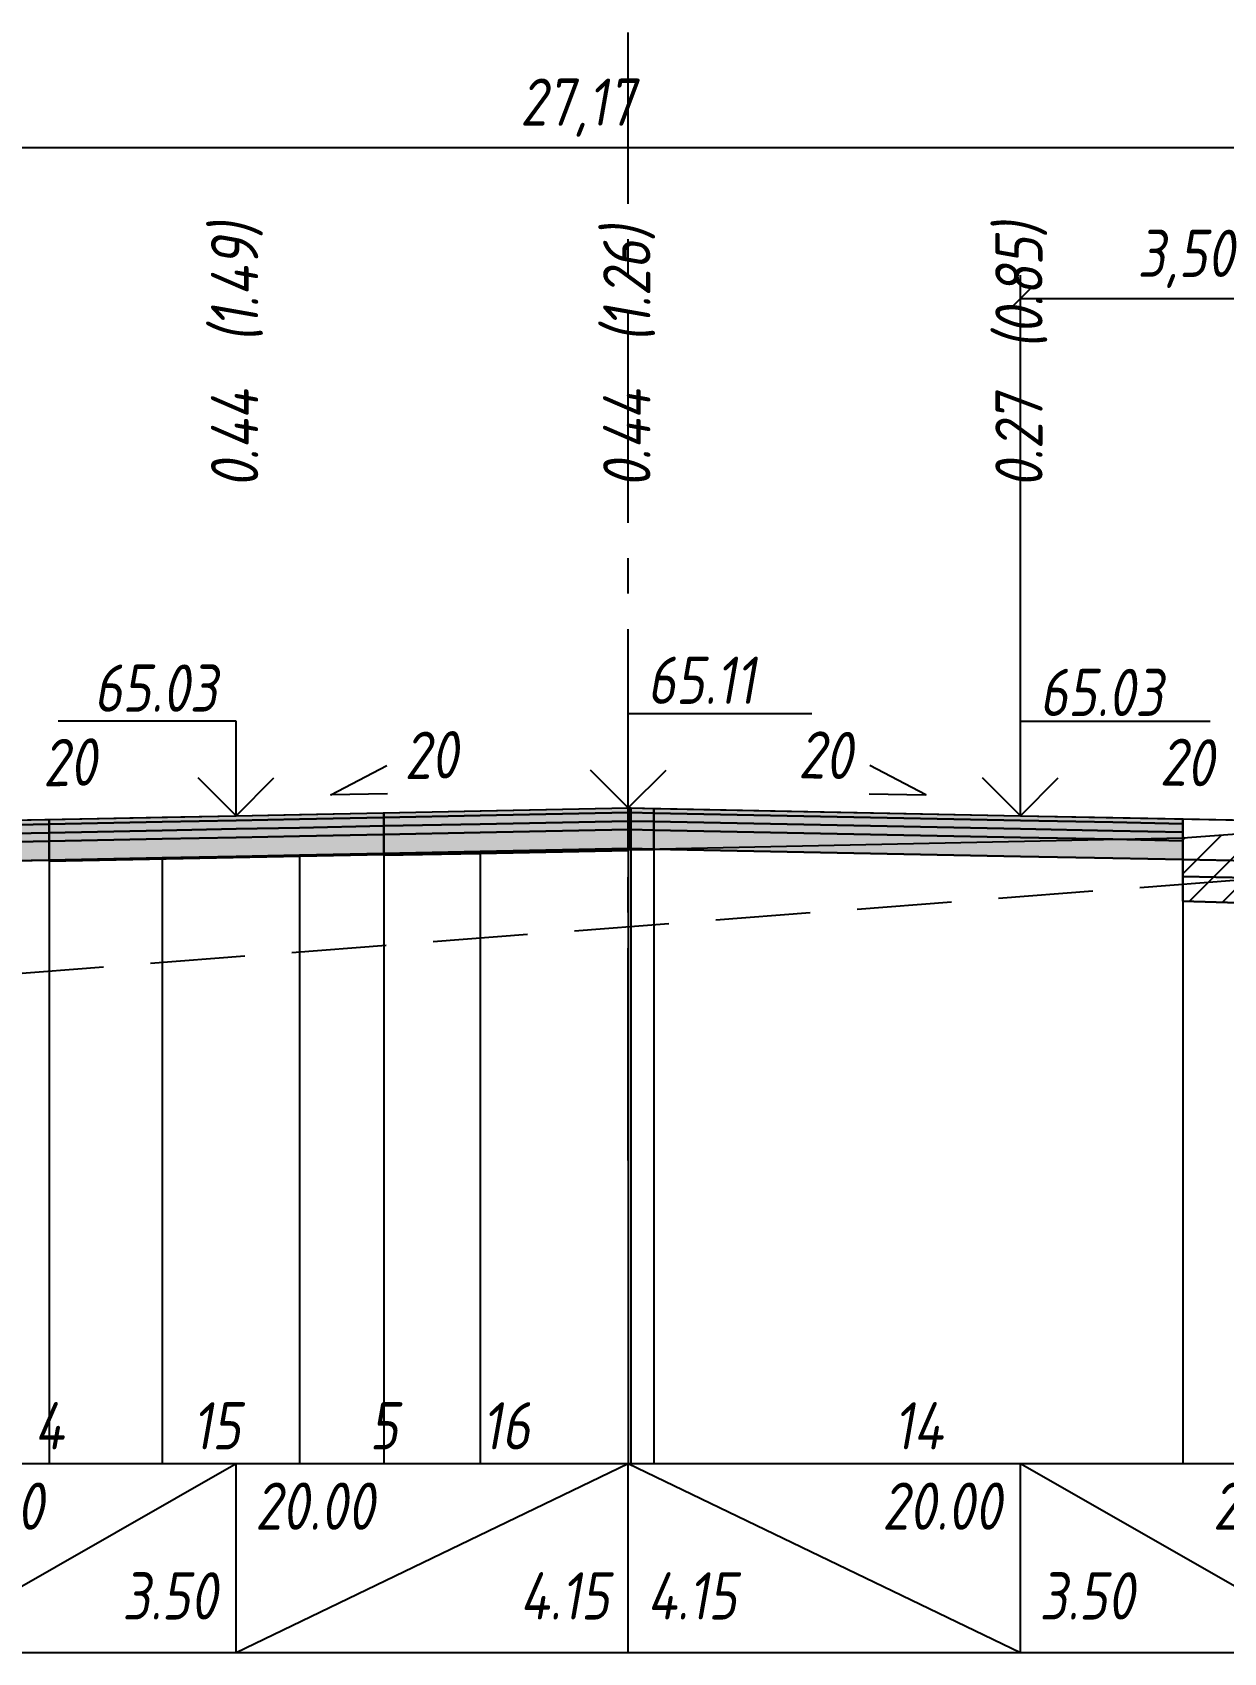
# Model space of a CAD drawing. Extents: x -717 to 1451, y -133302 to 233.
# Drawn here: x 162.2 to 225.2, y -126147 to -126061.3 of the extents above; entities that cross this region are included whole.
import ezdxf
from ezdxf.enums import TextEntityAlignment as Align

# ---------------------------------------------------------------- set-up
doc = ezdxf.new("R2010")
doc.units = 0
doc.linetypes.add('осевая2', pattern=[1.125, 0.75, -0.125, 0.125, -0.125])
doc.linetypes.add('штриховая', pattern=[0.75, 0.5, -0.25])
for name, color, linetype in [('Интерполированный поперечник', 2, 'Continuous'), ('Код_514', 1, 'Continuous'), ('Контур_0', 7, 'Continuous'), ('Контур_2660', 7, 'Continuous'), ('Контур_400', 7, 'Continuous'), ('Контур_508', 7, 'Continuous'), ('Контур_512', 7, 'Continuous'), ('Контур_513', 7, 'Continuous'), ('Красный поперечник', 1, 'Continuous'), ('Объём_2501', 7, 'Continuous'), ('Объём_2650', 7, 'Continuous'), ('Объём_2660', 7, 'Continuous'), ('Объём_2753', 7, 'Continuous'), ('Ось', 1, 'осевая2'), ('Откосы', 7, 'Continuous'), ('Отметки покрытия', 7, 'Continuous'), ('Рабочие отметки', 7, 'Continuous'), ('Рабочие отметки доп.', 7, 'Continuous'), ('Слои выравнивания', 7, 'Continuous'), ('Таблица', 7, 'Continuous'), ('Уклоны проезжей части', 7, 'Continuous'), ('Черный поперечник', 3, 'Continuous')]:
    doc.layers.add(name, color=color, linetype=linetype)
for name, color, linetype, true_color in [('Контур_2540', 2, 'Continuous', 0xffff00), ('Контур_2570', 7, 'Continuous', 0x80ff00), ('Контур_2725', 7, 'Continuous', 0x323232), ('Контур_2760', 7, 'Continuous', 0x323232), ('Контур_2761', 7, 'Continuous', 0x323232), ('Контур_2762', 7, 'Continuous', 0x323232), ('Контур_2763', 7, 'Continuous', 0x323232), ('Контур_2764', 7, 'Continuous', 0x323232), ('Контур_2765', 7, 'Continuous', 0x323232), ('Контур_402', 7, 'Continuous', 0xff6464), ('Объём_2500', 7, 'Continuous', 0xc0c0c0), ('Объём_2520', 7, 'Continuous', 0x80ffff), ('Объём_2540', 2, 'Continuous', 0xffff00), ('Объём_2600', 7, 'Continuous', 0x808000), ('Объём_2746', 2, 'Continuous', 0xffff00)]:
    doc.layers.add(name, color=color, linetype=linetype, true_color=true_color)
doc.styles.get("Standard").update_dxf_attribs({"font": 'txt', "height": 2.5})
doc.styles.add('М', font='romand.shx', dxfattribs={"width": 0.8, "oblique": 10, "height": 2.5})
doc.dimstyles.new('ISO-25', dxfattribs={"dimtxt": 2.5, "dimasz": 2.5, "dimexe": 1.25, "dimexo": 0.625, "dimtad": 1, "dimtxsty": 'Standard', "dimcen": 2.5, "dimadec": 0, "dimazin": 0, "dimtfac": 1, "dimtmove": 0, "dimatfit": 3, "dimfxl": 1, "dimarcsym": 0})

# ---------------------------------------------------------------- blocks, each defined once
blk = doc.blocks.new('_Oblique')
at = {"color": 0, "linetype": 'ByBlock', "lineweight": -2}
blk.add_line((-0.5, -0.5), (0.5, 0.5), dxfattribs=at)
blk = doc.blocks.new('*D3984')
at = {"color": 0, "lineweight": -2, "transparency": 16777216}
for p, q in [((214.453, -126102.16), (214.453, -126074.12)), ((231.953, -126102.51), (231.953, -126074.12)), ((231.953, -126075.37), (214.453, -126075.37))]:
    blk.add_line(p, q, dxfattribs=at)
at = {"layer": 'Defpoints', "color": 0, "transparency": 16777216}
for p in [(214.453, -126075.37), (214.453, -126102.785), (231.953, -126103.135)]:
    blk.add_point(p, dxfattribs=at)
at = {"color": 0, "lineweight": -2, "transparency": 16777216, "rotation": 180}
blk.add_blockref('_Oblique', (214.453, -126075.37), dxfattribs=at)
at = {"color": 0, "lineweight": -2, "transparency": 16777216}
blk.add_blockref('_Oblique', (231.953, -126075.37), dxfattribs=at)
at = {"color": 0, "transparency": 16777216, "insert": (223.203, -126073.257), "char_height": 2.5, "width": 9.58333, "attachment_point": 5, "style": 'М'}
blk.add_mtext('3,50', dxfattribs=at)
blk = doc.blocks.new('*D3987')
at = {"color": 0, "lineweight": -2, "transparency": 16777216}
for p, q in [((123.103, -126103.507), (123.103, -126066.12)), ((258.953, -126103.19), (258.953, -126066.12)), ((123.103, -126067.37), (258.953, -126067.37))]:
    blk.add_line(p, q, dxfattribs=at)
at = {"layer": 'Defpoints', "color": 0, "transparency": 16777216}
for p in [(258.953, -126067.37), (123.103, -126104.132), (258.953, -126103.815)]:
    blk.add_point(p, dxfattribs=at)
at = {"color": 0, "lineweight": -2, "transparency": 16777216, "rotation": 180}
blk.add_blockref('_Oblique', (123.103, -126067.37), dxfattribs=at)
at = {"color": 0, "lineweight": -2, "transparency": 16777216}
blk.add_blockref('_Oblique', (258.953, -126067.37), dxfattribs=at)
at = {"color": 0, "transparency": 16777216, "insert": (191.028, -126065.257), "char_height": 2.5, "width": 11.66667, "attachment_point": 5, "style": 'М'}
blk.add_mtext('27,17', dxfattribs=at)

msp = doc.modelspace()

# ---------------------------------------------------------------- hatches: boundary and pattern name
at = {"layer": 'Объём_2600'}
h = msp.add_hatch(dxfattribs=at)
h.set_pattern_fill('ANSI31', color=6, scale=0.4)
h.paths.add_polyline_path([(112.63, -126110.301), (105, -126115.388), (102.755, -126115.56)])
h.paths.add_polyline_path([(123.221, -126104.334), (126.803, -126104.615), (137.972, -126104.868), (137.997, -126104.734), (138.498, -126105.484), (140.596, -126105.448), (140.596, -126107.951), (115.638, -126108.699), (121.585, -126105.535), (121.585, -126104.785)])
h.paths.add_polyline_path([(258.953, -126108.315), (223.049, -126107.238), (223.053, -126103.889), (231.383, -126103.283), (231.585, -126103.055), (235.565, -126102.956), (238.126, -126103.28), (242.441, -126103.773), (242.441, -126104.523), (246.435, -126104.82), (250.985, -126104.941), (258.953, -126104.859)])
at = {"layer": 'Слои выравнивания'}
for color, points in [(2, [(163.063, -126102.92), (169.05, -126102.8), (172.953, -126102.722), (176.3, -126102.655), (180.766, -126102.566), (180.766, -126102.816), (176.3, -126102.905), (172.953, -126102.972), (169.05, -126103.05), (163.063, -126103.17)]), (2, [(180.766, -126102.566), (185.864, -126102.464), (193.703, -126102.307), (193.703, -126102.557), (185.864, -126102.714), (180.766, -126102.816)]), (3, [(180.766, -126102.816), (185.864, -126102.714), (193.703, -126102.557), (193.703, -126103.007), (185.864, -126103.164), (180.766, -126103.266)]), (2, [(193.703, -126102.307), (193.833, -126102.31), (193.833, -126102.56), (193.703, -126102.557)]), (3, [(193.703, -126102.557), (193.833, -126102.56), (193.833, -126103.01), (193.703, -126103.007)]), (2, [(193.833, -126102.31), (195.048, -126102.334), (195.048, -126102.584), (193.833, -126102.56)]), (3, [(193.833, -126102.56), (195.048, -126102.584), (195.048, -126103.034), (193.833, -126103.01)]), (2, [(195.048, -126102.334), (214.453, -126102.722), (219.34, -126102.82), (223.049, -126102.894), (223.049, -126103.144), (219.34, -126103.07), (214.453, -126102.972), (195.048, -126102.584)]), (3, [(195.048, -126102.584), (214.453, -126102.972), (219.34, -126103.07), (223.049, -126103.144), (223.049, -126103.594), (219.34, -126103.52), (214.453, -126103.422), (195.048, -126103.034)]), (2, [(140.596, -126103.37), (143.096, -126103.32), (155.453, -126103.072), (163.063, -126102.92), (163.063, -126103.17), (155.453, -126103.322), (143.096, -126103.57), (140.596, -126103.62)]), (3, [(140.596, -126103.62), (143.096, -126103.57), (155.453, -126103.322), (163.063, -126103.17), (163.063, -126103.62), (155.453, -126103.772), (143.096, -126104.02), (140.596, -126104.07)]), (3, [(163.063, -126103.17), (169.05, -126103.05), (172.953, -126102.972), (176.3, -126102.905), (180.766, -126102.816), (180.766, -126103.266), (176.3, -126103.355), (172.953, -126103.422), (169.05, -126103.5), (163.063, -126103.62)]), (4, [(163.063, -126103.62), (169.05, -126103.5), (172.953, -126103.422), (176.3, -126103.355), (180.766, -126103.266), (180.766, -126103.716), (176.3, -126103.805), (172.953, -126103.872), (169.05, -126103.95), (163.063, -126104.07)]), (4, [(180.766, -126103.266), (185.864, -126103.164), (193.703, -126103.007), (193.703, -126103.457), (185.864, -126103.614), (180.766, -126103.716)]), (5, [(180.766, -126103.716), (185.864, -126103.614), (193.703, -126103.457), (193.703, -126104.457), (185.864, -126104.614), (180.766, -126104.716)]), (4, [(193.703, -126103.007), (193.833, -126103.01), (193.833, -126103.46), (193.703, -126103.457)]), (5, [(193.703, -126103.457), (193.833, -126103.46), (193.833, -126104.46), (193.703, -126104.457)]), (4, [(193.833, -126103.01), (195.048, -126103.034), (195.048, -126103.484), (193.833, -126103.46)]), (5, [(193.833, -126103.46), (195.048, -126103.484), (195.048, -126104.484), (193.833, -126104.46)]), (4, [(195.048, -126103.034), (214.453, -126103.422), (219.34, -126103.52), (223.049, -126103.594), (223.049, -126104.044), (219.34, -126103.97), (214.453, -126103.872), (195.048, -126103.484)]), (5, [(195.048, -126103.484), (214.453, -126103.872), (219.34, -126103.97), (223.049, -126104.044), (223.049, -126105.044), (219.34, -126104.97), (214.453, -126104.872), (195.048, -126104.484)]), (4, [(140.596, -126104.07), (143.096, -126104.02), (155.453, -126103.772), (163.063, -126103.62), (163.063, -126104.07), (155.453, -126104.222), (143.096, -126104.47), (140.596, -126104.52)]), (5, [(140.596, -126104.52), (143.096, -126104.47), (155.453, -126104.222), (163.063, -126104.07), (163.063, -126105.07), (155.453, -126105.222), (143.096, -126105.47), (140.596, -126105.52)]), (5, [(163.063, -126104.07), (169.05, -126103.95), (172.953, -126103.872), (176.3, -126103.805), (180.766, -126103.716), (180.766, -126104.716), (176.3, -126104.805), (172.953, -126104.872), (169.05, -126104.95), (163.063, -126105.07)]), (7, [(163.063, -126105.07), (169.05, -126104.95), (172.953, -126104.872), (176.3, -126104.805), (180.766, -126104.716), (180.766, -126104.766), (176.3, -126104.855), (172.953, -126104.922), (169.05, -126105), (163.063, -126105.12)]), (7, [(180.766, -126104.716), (185.864, -126104.614), (193.703, -126104.457), (193.703, -126104.507), (185.864, -126104.664), (180.766, -126104.766)]), (6, [(180.766, -126104.766), (185.864, -126104.664), (193.703, -126104.507), (193.703, -126104.557), (185.864, -126104.714), (180.766, -126104.816)]), (7, [(193.703, -126104.457), (193.833, -126104.46), (193.833, -126104.51), (193.703, -126104.513)]), (7, [(193.833, -126104.46), (195.048, -126104.484), (195.048, -126104.534), (193.833, -126104.51)])]:
    msp.add_hatch(color=color, dxfattribs=at).paths.add_polyline_path(points)

# ---------------------------------------------------------------- linework, layer by layer
at = {"layer": 'Интерполированный поперечник', "linetype": 'штриховая', "ltscale": 10, "flags": 128}
msp.add_lwpolyline([(101.131, -126115.685), (251.058, -126104.19)], dxfattribs=at)
at = {"layer": 'Код_514'}
for p, q in [((155.453, -126147), (172.953, -126137)), ((172.953, -126147), (172.953, -126137)), ((172.953, -126147), (193.703, -126137)), ((193.703, -126147), (193.703, -126137)), ((193.703, -126137), (214.453, -126147)), ((214.453, -126147), (214.453, -126137)), ((214.453, -126137), (231.953, -126147))]:
    msp.add_line(p, q, dxfattribs=at)
at = {"layer": 'Контур_0', "flags": 128}
msp.add_lwpolyline([(223.049, -126102.894), (251.953, -126103.472), (251.953, -126105.622), (223.049, -126105.044), (223.049, -126102.894), (223.049, -126102.894)], dxfattribs=at)
at = {"layer": 'Контур_0', "color": 250, "flags": 128}
msp.add_lwpolyline([(231.953, -126105.222), (253.453, -126105.652), (254.371, -126106.571), (223.049, -126105.944), (223.049, -126105.044), (231.953, -126105.222), (231.953, -126105.222)], dxfattribs=at)
at = {"layer": 'Контур_2540', "flags": 128}
msp.add_lwpolyline([(258.953, -126108.315), (223.049, -126107.238), (223.049, -126105.944), (258.953, -126106.662), (258.953, -126108.315), (258.953, -126108.315)], dxfattribs=at)
at = {"layer": 'Контур_2570', "flags": 128}
msp.add_lwpolyline([(138.498, -126105.484), (169.05, -126104.969), (176.3, -126104.843), (185.864, -126104.679), (193.703, -126104.513), (223.049, -126103.892), (223.053, -126103.889), (231.383, -126103.283), (231.585, -126103.055), (235.565, -126102.956), (238.126, -126103.28), (242.441, -126103.773), (242.441, -126104.523), (246.435, -126104.82), (250.985, -126104.941), (250.985, -126104.941), (268.192, -126104.763), (283.953, -126104.381)], dxfattribs=at)
at = {"layer": 'Контур_2660', "flags": 128}
msp.add_lwpolyline([(223.049, -126107.238), (258.953, -126108.315)], dxfattribs=at)
at = {"layer": 'Контур_2725', "flags": 128}
msp.add_lwpolyline([(140.596, -126105.52), (143.096, -126105.47), (155.453, -126105.222), (163.063, -126105.07), (163.063, -126105.12), (169.05, -126105), (172.953, -126104.922), (176.3, -126104.855), (180.766, -126104.766), (180.766, -126104.816), (185.864, -126104.714), (193.703, -126104.557), (193.703, -126104.513), (193.833, -126104.51), (195.048, -126104.534), (195.048, -126104.484), (214.453, -126104.872), (219.34, -126104.97), (223.049, -126105.044)], dxfattribs=at)
at = {"layer": 'Контур_2760', "flags": 128}
msp.add_lwpolyline([(140.596, -126103.37), (143.096, -126103.32), (155.453, -126103.072), (163.063, -126102.92), (169.05, -126102.8), (172.953, -126102.722), (176.3, -126102.655), (180.766, -126102.566), (185.864, -126102.464), (193.703, -126102.307), (193.833, -126102.31), (195.048, -126102.334), (214.453, -126102.722), (219.34, -126102.82), (223.049, -126102.894)], dxfattribs=at)
at = {"layer": 'Контур_2761', "flags": 128}
msp.add_lwpolyline([(140.596, -126103.62), (143.096, -126103.57), (155.453, -126103.322), (163.063, -126103.17), (169.05, -126103.05), (172.953, -126102.972), (176.3, -126102.905), (180.766, -126102.816), (185.864, -126102.714), (193.703, -126102.557), (193.833, -126102.56), (195.048, -126102.584), (214.453, -126102.972), (219.34, -126103.07), (223.049, -126103.144)], dxfattribs=at)
at = {"layer": 'Контур_2762', "flags": 128}
msp.add_lwpolyline([(140.596, -126104.07), (143.096, -126104.02), (155.453, -126103.772), (163.063, -126103.62), (169.05, -126103.5), (172.953, -126103.422), (176.3, -126103.355), (180.766, -126103.266), (185.864, -126103.164), (193.703, -126103.007), (193.833, -126103.01), (195.048, -126103.034), (214.453, -126103.422), (219.34, -126103.52), (223.049, -126103.594)], dxfattribs=at)
at = {"layer": 'Контур_2763', "flags": 128}
msp.add_lwpolyline([(140.596, -126104.52), (143.096, -126104.47), (155.453, -126104.222), (163.063, -126104.07), (169.05, -126103.95), (172.953, -126103.872), (176.3, -126103.805), (180.766, -126103.716), (185.864, -126103.614), (193.703, -126103.457), (193.833, -126103.46), (195.048, -126103.484), (214.453, -126103.872), (219.34, -126103.97), (223.049, -126104.044)], dxfattribs=at)
at = {"layer": 'Контур_2764', "flags": 128}
msp.add_lwpolyline([(163.063, -126105.07), (169.05, -126104.95), (172.953, -126104.872), (176.3, -126104.805), (180.766, -126104.716), (185.864, -126104.614), (193.703, -126104.457), (193.833, -126104.46), (195.048, -126104.484)], dxfattribs=at)
at = {"layer": 'Контур_2765', "flags": 128}
msp.add_lwpolyline([(180.766, -126104.766), (185.864, -126104.664), (193.703, -126104.507)], dxfattribs=at)
at = {"layer": 'Контур_400', "flags": 128}
for points in [[(140.596, -126103.37), (143.096, -126103.32), (143.096, -126103.32), (155.453, -126103.072), (155.453, -126103.072), (155.453, -126103.072), (155.453, -126103.072), (172.953, -126102.722), (193.703, -126102.307)], [(193.703, -126102.307), (214.453, -126102.722), (231.953, -126103.072), (231.953, -126103.072), (231.953, -126103.072), (231.953, -126103.072), (249.453, -126103.422), (249.453, -126103.422), (251.953, -126103.472)]]:
    msp.add_lwpolyline(points, dxfattribs=at)
at = {"layer": 'Контур_402', "flags": 128}
msp.add_lwpolyline([(115.004, -126108.718), (140.596, -126107.951), (140.596, -126105.52), (163.063, -126105.07), (163.063, -126105.12), (180.766, -126104.766), (180.766, -126104.816), (193.703, -126104.557), (193.703, -126104.513), (193.833, -126104.51), (195.048, -126104.534), (195.048, -126104.484), (223.049, -126105.044), (223.049, -126107.238), (258.953, -126108.315)], dxfattribs=at)
at = {"layer": 'Контур_508', "flags": 128}
msp.add_lwpolyline([(105, -126115.388), (115.004, -126108.718), (140.596, -126107.951), (140.596, -126105.52), (163.063, -126105.07), (163.063, -126105.12), (180.766, -126104.766), (180.766, -126104.816), (193.703, -126104.557), (193.703, -126104.513), (193.833, -126104.51), (195.048, -126104.534), (195.048, -126104.484), (223.049, -126105.044), (223.049, -126107.238), (258.953, -126108.315)], dxfattribs=at)
at = {"layer": 'Контур_512', "flags": 128}
msp.add_lwpolyline([(223.049, -126107.238), (258.953, -126108.315)], dxfattribs=at)
at = {"layer": 'Контур_513', "flags": 128}
msp.add_lwpolyline([(105, -126115.388), (115.004, -126108.718), (140.596, -126107.951), (140.596, -126105.52), (163.063, -126105.07), (163.063, -126105.12), (180.766, -126104.766), (180.766, -126104.816), (193.703, -126104.557), (193.703, -126104.513), (193.833, -126104.51), (195.048, -126104.534), (195.048, -126104.484), (223.049, -126105.044), (223.049, -126107.238), (258.953, -126108.315)], dxfattribs=at)
at = {"layer": 'Красный поперечник'}
for p, q in [((172.953, -126102.722), (193.703, -126102.307)), ((193.703, -126102.307), (214.453, -126102.722)), ((155.453, -126103.072), (172.953, -126102.722)), ((214.453, -126102.722), (231.953, -126103.072)), ((223.049, -126107.238), (223.049, -126137))]:
    msp.add_line(p, q, dxfattribs=at)
at = {"layer": 'Объём_2500', "flags": 128}
msp.add_lwpolyline([(223.049, -126102.894), (251.953, -126103.472), (251.953, -126105.622), (223.049, -126105.044), (223.049, -126102.894), (223.049, -126102.894)], dxfattribs=at)
at = {"layer": 'Объём_2501', "flags": 128}
for points in [[(140.596, -126103.37), (143.096, -126103.32), (143.096, -126103.32), (155.453, -126103.072), (155.453, -126103.072), (155.453, -126103.072), (155.453, -126103.072), (172.953, -126102.722), (193.703, -126102.307)], [(193.703, -126102.307), (214.453, -126102.722), (231.953, -126103.072), (231.953, -126103.072), (231.953, -126103.072), (231.953, -126103.072), (249.453, -126103.422), (249.453, -126103.422), (251.953, -126103.472)]]:
    msp.add_lwpolyline(points, dxfattribs=at)
at = {"layer": 'Объём_2520', "color": 250, "flags": 128}
msp.add_lwpolyline([(231.953, -126105.222), (253.453, -126105.652), (254.371, -126106.571), (223.049, -126105.944), (223.049, -126105.044), (231.953, -126105.222), (231.953, -126105.222)], dxfattribs=at)
at = {"layer": 'Объём_2540', "flags": 128}
msp.add_lwpolyline([(258.953, -126108.315), (223.049, -126107.238), (223.049, -126105.944), (258.953, -126106.662), (258.953, -126108.315), (258.953, -126108.315)], dxfattribs=at)
at = {"layer": 'Объём_2650', "color": 6, "flags": 128}
msp.add_lwpolyline([(258.953, -126108.315), (223.049, -126107.238), (223.053, -126103.889), (231.383, -126103.283), (231.585, -126103.055), (235.565, -126102.956), (238.126, -126103.28), (242.441, -126103.773), (242.441, -126104.523), (246.435, -126104.82), (250.985, -126104.941), (258.953, -126104.859), (258.953, -126108.315), (258.953, -126108.315)], dxfattribs=at)
at = {"layer": 'Объём_2660', "flags": 128}
msp.add_lwpolyline([(223.049, -126107.238), (258.953, -126108.315)], dxfattribs=at)
at = {"layer": 'Объём_2746', "flags": 128}
msp.add_lwpolyline([(231.383, -126103.283), (231.576, -126103.065), (237.333, -126103.18), (238.126, -126103.28), (242.441, -126103.773), (242.441, -126104.523), (246.435, -126104.82), (250.985, -126104.941), (258.953, -126104.859), (258.953, -126108.315), (223.049, -126107.238), (223.049, -126103.892), (231.383, -126103.283), (231.383, -126103.283)], dxfattribs=at)
at = {"layer": 'Объём_2753', "flags": 128}
msp.add_lwpolyline([(223.049, -126102.894), (223.049, -126102.894)], dxfattribs=at)
at = {"layer": 'Ось', "ltscale": 15}
msp.add_line((193.703, -126120.971), (193.703, -126061.278), dxfattribs=at)
at = {"layer": 'Откосы', "color": 1, "flags": 128}
for points in [[(180.958, -126101.562), (177.959, -126101.622), (180.928, -126100.062)], [(206.447, -126101.562), (209.447, -126101.622), (206.477, -126100.062)]]:
    msp.add_lwpolyline(points, dxfattribs=at)
at = {"layer": 'Отметки покрытия', "color": 1}
for p, q in [((193.703, -126102.307), (193.703, -126097.307)), ((193.703, -126097.307), (203.423, -126097.307)), ((172.953, -126097.722), (163.539, -126097.722)), ((172.953, -126102.722), (172.953, -126097.722)), ((214.453, -126102.722), (214.453, -126097.722)), ((214.453, -126097.722), (224.486, -126097.722)), ((172.953, -126102.722), (170.953, -126100.722)), ((172.953, -126102.722), (174.953, -126100.722)), ((193.703, -126102.307), (191.703, -126100.307)), ((193.703, -126102.307), (195.703, -126100.307)), ((214.453, -126102.722), (212.453, -126100.722)), ((214.453, -126102.722), (216.453, -126100.722))]:
    msp.add_line(p, q, dxfattribs=at)
at = {"layer": 'Слои выравнивания'}
for p, q in [((180.766, -126102.566), (180.766, -126137)), ((180.766, -126102.566), (180.766, -126137)), ((193.703, -126102.307), (193.703, -126137)), ((193.833, -126102.31), (193.833, -126137)), ((195.048, -126102.334), (195.048, -126137)), ((195.048, -126102.334), (195.048, -126137)), ((163.063, -126102.92), (163.063, -126137)), ((163.063, -126102.92), (163.063, -126137)), ((223.049, -126102.894), (223.049, -126137))]:
    msp.add_line(p, q, dxfattribs=at)
at = {"layer": 'Слои выравнивания', "color": 2, "flags": 128}
for points in [[(163.063, -126102.92), (169.05, -126102.8), (172.953, -126102.722), (176.3, -126102.655), (180.766, -126102.566), (180.766, -126102.816), (176.3, -126102.905), (172.953, -126102.972), (169.05, -126103.05), (163.063, -126103.17)], [(180.766, -126102.566), (185.864, -126102.464), (193.703, -126102.307), (193.703, -126102.557), (185.864, -126102.714), (180.766, -126102.816)], [(180.766, -126102.566), (180.766, -126102.816)], [(193.703, -126102.307), (193.833, -126102.31), (193.833, -126102.56), (193.703, -126102.557)], [(193.833, -126102.31), (195.048, -126102.334), (195.048, -126102.584), (193.833, -126102.56)], [(195.048, -126102.334), (195.048, -126102.584)], [(195.048, -126102.334), (214.453, -126102.722), (219.34, -126102.82), (223.049, -126102.894), (223.049, -126103.144), (219.34, -126103.07), (214.453, -126102.972), (195.048, -126102.584)], [(140.596, -126103.37), (143.096, -126103.32), (155.453, -126103.072), (163.063, -126102.92), (163.063, -126103.17), (155.453, -126103.322), (143.096, -126103.57), (140.596, -126103.62)], [(163.063, -126102.92), (163.063, -126103.17)]]:
    msp.add_lwpolyline(points, close=True, dxfattribs=at)
at = {"layer": 'Слои выравнивания', "color": 3, "flags": 128}
for points in [[(180.766, -126102.816), (185.864, -126102.714), (193.703, -126102.557), (193.703, -126103.007), (185.864, -126103.164), (180.766, -126103.266)], [(193.703, -126102.557), (193.833, -126102.56), (193.833, -126103.01), (193.703, -126103.007)], [(193.833, -126102.56), (195.048, -126102.584), (195.048, -126103.034), (193.833, -126103.01)], [(195.048, -126102.584), (195.048, -126103.034)], [(195.048, -126102.584), (214.453, -126102.972), (219.34, -126103.07), (223.049, -126103.144), (223.049, -126103.594), (219.34, -126103.52), (214.453, -126103.422), (195.048, -126103.034)], [(140.596, -126103.62), (143.096, -126103.57), (155.453, -126103.322), (163.063, -126103.17), (163.063, -126103.62), (155.453, -126103.772), (143.096, -126104.02), (140.596, -126104.07)], [(163.063, -126103.17), (169.05, -126103.05), (172.953, -126102.972), (176.3, -126102.905), (180.766, -126102.816), (180.766, -126103.266), (176.3, -126103.355), (172.953, -126103.422), (169.05, -126103.5), (163.063, -126103.62)], [(163.063, -126103.17), (163.063, -126103.62)], [(180.766, -126102.816), (180.766, -126103.266)]]:
    msp.add_lwpolyline(points, close=True, dxfattribs=at)
at = {"layer": 'Слои выравнивания', "color": 4, "flags": 128}
for points in [[(163.063, -126103.62), (169.05, -126103.5), (172.953, -126103.422), (176.3, -126103.355), (180.766, -126103.266), (180.766, -126103.716), (176.3, -126103.805), (172.953, -126103.872), (169.05, -126103.95), (163.063, -126104.07)], [(180.766, -126103.266), (185.864, -126103.164), (193.703, -126103.007), (193.703, -126103.457), (185.864, -126103.614), (180.766, -126103.716)], [(180.766, -126103.266), (180.766, -126103.716)], [(193.703, -126103.007), (193.833, -126103.01), (193.833, -126103.46), (193.703, -126103.457)], [(193.833, -126103.01), (195.048, -126103.034), (195.048, -126103.484), (193.833, -126103.46)], [(195.048, -126103.034), (195.048, -126103.484)], [(195.048, -126103.034), (214.453, -126103.422), (219.34, -126103.52), (223.049, -126103.594), (223.049, -126104.044), (219.34, -126103.97), (214.453, -126103.872), (195.048, -126103.484)], [(140.596, -126104.07), (143.096, -126104.02), (155.453, -126103.772), (163.063, -126103.62), (163.063, -126104.07), (155.453, -126104.222), (143.096, -126104.47), (140.596, -126104.52)], [(163.063, -126103.62), (163.063, -126104.07)]]:
    msp.add_lwpolyline(points, close=True, dxfattribs=at)
at = {"layer": 'Слои выравнивания', "color": 5, "flags": 128}
for points in [[(180.766, -126103.716), (185.864, -126103.614), (193.703, -126103.457), (193.703, -126104.457), (185.864, -126104.614), (180.766, -126104.716)], [(193.703, -126103.457), (193.833, -126103.46), (193.833, -126104.46), (193.703, -126104.457)], [(193.833, -126103.46), (195.048, -126103.484), (195.048, -126104.484), (193.833, -126104.46)], [(195.048, -126103.484), (195.048, -126104.484)], [(195.048, -126103.484), (214.453, -126103.872), (219.34, -126103.97), (223.049, -126104.044), (223.049, -126105.044), (219.34, -126104.97), (214.453, -126104.872), (195.048, -126104.484)], [(140.596, -126104.52), (143.096, -126104.47), (155.453, -126104.222), (163.063, -126104.07), (163.063, -126105.07), (155.453, -126105.222), (143.096, -126105.47), (140.596, -126105.52)], [(163.063, -126104.07), (169.05, -126103.95), (172.953, -126103.872), (176.3, -126103.805), (180.766, -126103.716), (180.766, -126104.716), (176.3, -126104.805), (172.953, -126104.872), (169.05, -126104.95), (163.063, -126105.07)], [(163.063, -126104.07), (163.063, -126105.07)], [(180.766, -126103.716), (180.766, -126104.716)]]:
    msp.add_lwpolyline(points, close=True, dxfattribs=at)
at = {"layer": 'Слои выравнивания', "color": 7, "flags": 128}
for points in [[(163.063, -126105.07), (169.05, -126104.95), (172.953, -126104.872), (176.3, -126104.805), (180.766, -126104.716), (180.766, -126104.766), (176.3, -126104.855), (172.953, -126104.922), (169.05, -126105), (163.063, -126105.12)], [(180.766, -126104.716), (185.864, -126104.614), (193.703, -126104.457), (193.703, -126104.507), (185.864, -126104.664), (180.766, -126104.766)], [(180.766, -126104.716), (180.766, -126104.766)], [(193.703, -126104.457), (193.833, -126104.46), (193.833, -126104.51), (193.703, -126104.513)], [(193.833, -126104.46), (195.048, -126104.484), (195.048, -126104.534), (193.833, -126104.51)]]:
    msp.add_lwpolyline(points, close=True, dxfattribs=at)
at = {"layer": 'Слои выравнивания', "color": 6, "flags": 128}
msp.add_lwpolyline([(180.766, -126104.766), (185.864, -126104.664), (193.703, -126104.507), (193.703, -126104.557), (185.864, -126104.714), (180.766, -126104.816)], close=True, dxfattribs=at)
at = {"layer": 'Таблица'}
for p, q in [((80, -126137), (283.953, -126137)), ((80, -126147), (283.953, -126147))]:
    msp.add_line(p, q, dxfattribs=at)
at = {"layer": 'Уклоны проезжей части', "color": 1, "flags": 128}
for points in [[(180.958, -126101.562), (177.959, -126101.622), (180.928, -126100.062)], [(206.447, -126101.562), (209.447, -126101.622), (206.477, -126100.062)]]:
    msp.add_lwpolyline(points, dxfattribs=at)
at = {"layer": 'Черный поперечник', "color": 7}
for p, q in [((223.049, -126103.892), (223.049, -126137)), ((223.053, -126103.889), (223.053, -126137)), ((169.05, -126104.969), (169.05, -126137)), ((176.3, -126104.843), (176.3, -126137)), ((185.864, -126104.679), (185.864, -126137)), ((193.703, -126104.513), (193.703, -126137))]:
    msp.add_line(p, q, dxfattribs=at)
at = {"layer": 'Черный поперечник', "flags": 128}
msp.add_lwpolyline([(138.498, -126105.484), (169.05, -126104.969), (176.3, -126104.843), (185.864, -126104.679), (193.703, -126104.513), (223.049, -126103.892), (223.053, -126103.889), (231.383, -126103.283), (231.585, -126103.055), (235.565, -126102.956), (238.126, -126103.28), (242.441, -126103.773), (246.435, -126104.07), (250.985, -126104.191), (268.192, -126104.013), (283.953, -126103.631)], dxfattribs=at)

# ---------------------------------------------------------------- texts
at = {"layer": 'Код_514', "style": 'М', "oblique": 10, "width": 0.8}
for p in [(156.453, -126138), (173.953, -126138)]:
    msp.add_text('20.00', height=2.5, dxfattribs=at).set_placement(p, align=Align.TOP_LEFT)
for p in [(213.453, -126138), (230.953, -126138)]:
    msp.add_text('20.00', height=2.5, dxfattribs=at).set_placement(p, align=Align.TOP_RIGHT)
for s, p in [('3.50', (171.953, -126146)), ('4.15', (192.703, -126146))]:
    msp.add_text(s, height=2.5, dxfattribs=at).set_placement(p, align=Align.BOTTOM_RIGHT)
for s, p in [('4.15', (194.703, -126146)), ('3.50', (215.453, -126146))]:
    msp.add_text(s, height=2.5, dxfattribs=at).set_placement(p, align=Align.BOTTOM_LEFT)
at = {"layer": 'Откосы', "color": 1, "style": 'М', "oblique": 10, "width": 0.8}
for rotation, p in [(1.14576, (183.308, -126101.515)), (358.85423, (204.098, -126101.515)), (1.14576, (164.183, -126101.898)), (358.85423, (223.223, -126101.898))]:
    msp.add_text('20', height=2.5, rotation=rotation, dxfattribs=at).set_placement(p, align=Align.BOTTOM_CENTER)
at = {"layer": 'Отметки покрытия', "color": 1, "style": 'М', "oblique": 10, "width": 0.8}
msp.add_text('65.03', height=2.5, dxfattribs=at).set_placement((171.953, -126097.97), align=Align.BOTTOM_RIGHT)
for s, p in [('65.11', (194.703, -126097.555)), ('65.03', (215.453, -126098.198))]:
    msp.add_text(s, height=2.5, dxfattribs=at).set_placement(p, align=Align.BOTTOM_LEFT)
at = {"layer": 'Рабочие отметки', "color": 1, "style": 'М', "oblique": 10, "width": 0.8}
for s, p in [('0.44', (172.875, -126085.37)), ('0.44', (193.625, -126085.37)), ('0.27', (214.375, -126085.37))]:
    msp.add_text(s, height=2.5, rotation=90, dxfattribs=at).set_placement(p, align=Align.MIDDLE_LEFT)
at = {"layer": 'Рабочие отметки доп.', "color": 1, "style": 'М', "oblique": 10, "width": 0.8}
for s, p in [('(1.49)', (172.875, -126077.67)), ('(1.26)', (193.625, -126077.67)), ('(0.85)', (214.375, -126078.02))]:
    msp.add_text(s, height=2.5, rotation=90, dxfattribs=at).set_placement(p, align=Align.MIDDLE_LEFT)
at = {"layer": 'Слои выравнивания', "style": 'М', "oblique": 10, "width": 0.8}
for s, p in [('4', (163.063, -126137)), ('15', (171.915, -126137)), ('5', (180.766, -126137)), ('16', (187.235, -126137)), ('14', (209.048, -126137))]:
    msp.add_text(s, height=2.5, dxfattribs=at).set_placement(p, align=Align.BOTTOM_CENTER)
at = {"layer": 'Уклоны проезжей части', "color": 1, "style": 'М', "oblique": 10, "width": 0.8}
for rotation, p in [(1.14576, (183.308, -126101.515)), (358.85423, (204.098, -126101.515)), (1.14576, (164.183, -126101.898)), (358.85423, (223.223, -126101.898))]:
    msp.add_text('20', height=2.5, rotation=rotation, dxfattribs=at).set_placement(p, align=Align.BOTTOM_CENTER)

# ---------------------------------------------------------------- dimensions: what is measured, and where the dimension line sits
at = {"color": 5}
dim = msp.add_linear_dim(base=(258.953, -126067.37), p1=(123.103, -126104.132), p2=(258.953, -126103.815), angle=180, dimstyle='ISO-25', override={"dimasz": 1, "dimlfac": 0.2, "dimzin": 0, "dimtxsty": 'М', "dimblk1": 'Oblique', "dimblk2": 'Oblique', "dimsah": 1}, dxfattribs=at)
dim.commit()
dim.dimension.update_dxf_attribs({"geometry": '*D3987', "text_midpoint": (191.028, -126065.257)})
dim = msp.add_linear_dim(base=(214.453, -126075.37), p1=(231.953, -126103.135), p2=(214.453, -126102.785), dimstyle='ISO-25', override={"dimasz": 1, "dimlfac": 0.2, "dimzin": 0, "dimtxsty": 'М', "dimblk1": 'Oblique', "dimblk2": 'Oblique', "dimsah": 1}, dxfattribs=at)
dim.commit()
dim.dimension.update_dxf_attribs({"geometry": '*D3984', "text_midpoint": (223.203, -126073.257)})

doc.saveas('drawing.dxf')
